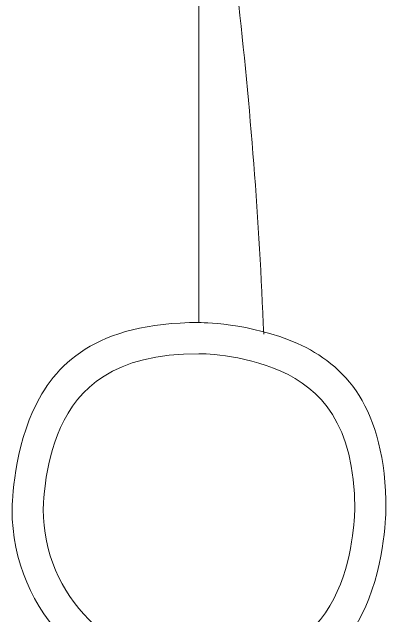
# Model space of a CAD drawing. Header units: millimetres. Extents: x 214 to 1190, y -192 to 1092.
# Drawn here: x 1044.6497 to 1044.66172, y 67.13127 to 67.15069 of the extents above; entities that cross this region are included whole.
import ezdxf

# ---------------------------------------------------------------- set-up
doc = ezdxf.new("R2010")
doc.units = ezdxf.units.MM
doc.layers.add('I-ARQ', color=8, linetype='Continuous', lineweight=0)

msp = doc.modelspace()

# ---------------------------------------------------------------- linework, layer by layer
at = {"layer": 'I-ARQ', "lineweight": 5}
for points in [[(1044.655713, 67.151162), (1044.655713, 67.151162), (1044.655713, 67.140709), (1044.655713, 67.140709)], [(1044.656951, 67.151264), (1044.65737, 67.147633), (1044.657652, 67.143989), (1044.657794, 67.140337)]]:
    msp.add_open_spline(points, degree=3, dxfattribs=at)
for points in [[(1044.655713, 67.128687), (1044.652393, 67.128687), (1044.649702, 67.131378), (1044.649702, 67.134697), (1044.649702, 67.134697), (1044.649702, 67.138017), (1044.652393, 67.140709), (1044.655713, 67.140709), (1044.655713, 67.140709), (1044.659034, 67.140709), (1044.661725, 67.138017), (1044.661725, 67.134697), (1044.661725, 67.134697), (1044.661725, 67.131378), (1044.659034, 67.128687), (1044.655713, 67.128687)], [(1044.655713, 67.129688), (1044.652947, 67.129688), (1044.650704, 67.131931), (1044.650704, 67.134697), (1044.650704, 67.134697), (1044.650704, 67.137464), (1044.652947, 67.139706), (1044.655713, 67.139706), (1044.655713, 67.139706), (1044.65848, 67.139706), (1044.660723, 67.137464), (1044.660723, 67.134697), (1044.660723, 67.134697), (1044.660723, 67.131931), (1044.65848, 67.129688), (1044.655713, 67.129688)]]:
    msp.add_open_spline(points, degree=3, knots=[0, 0, 0, 0, 0.25, 0.25, 0.25, 0.375, 0.5, 0.5, 0.5, 0.625, 0.75, 0.75, 0.75, 0.875, 1, 1, 1, 1], dxfattribs=at)

doc.saveas('drawing.dxf')
